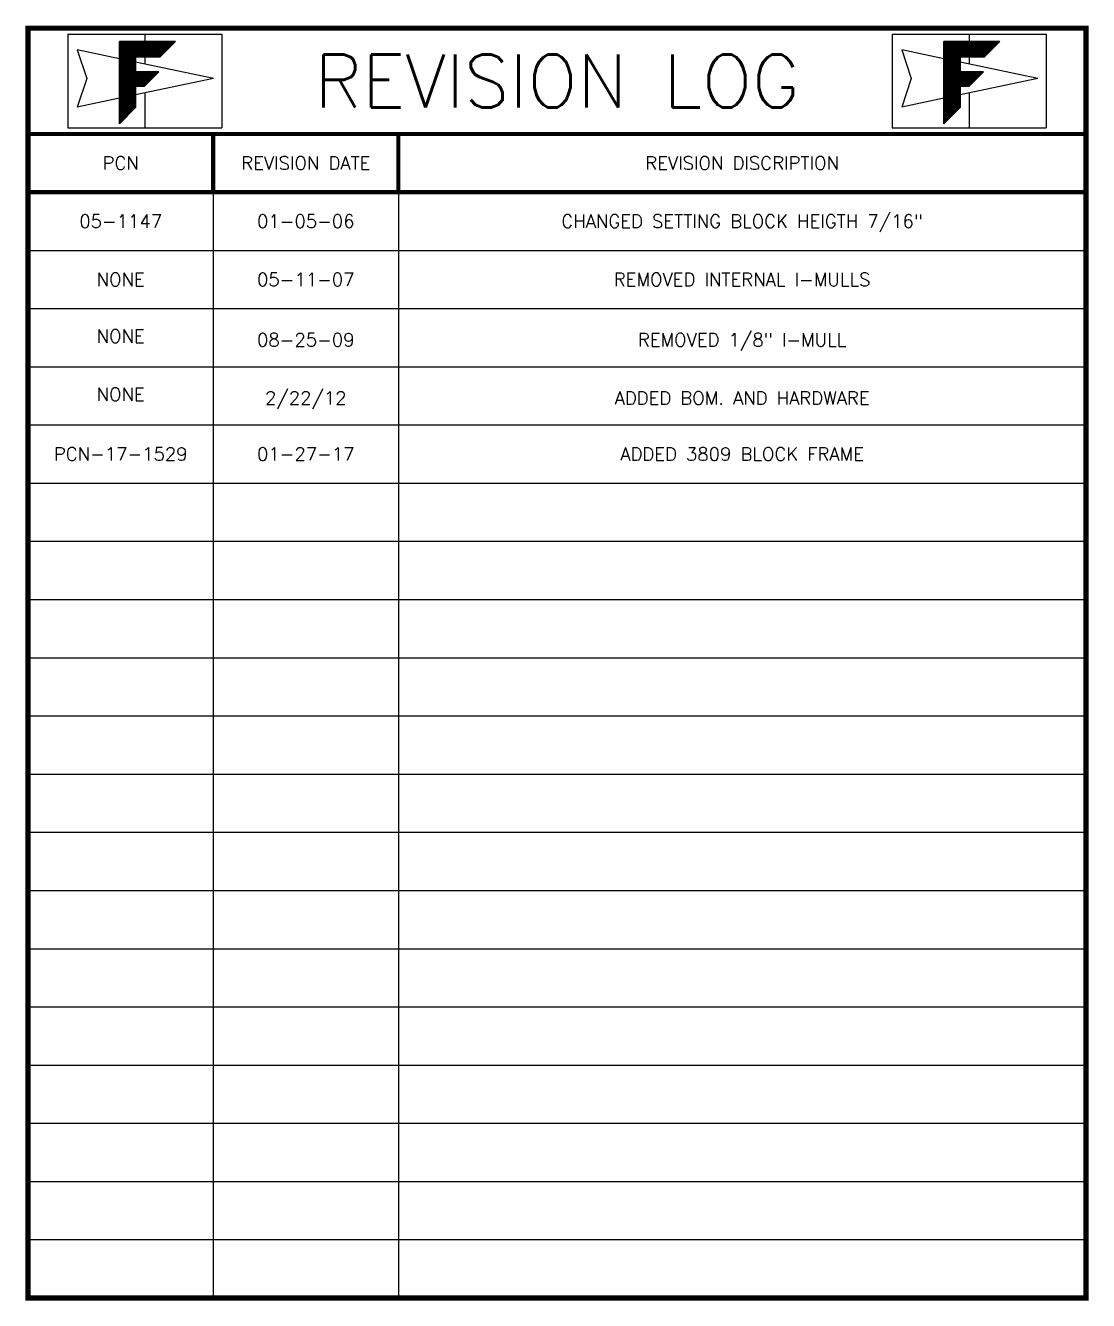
# Model space of a CAD drawing. Extents: x -75 to 127, y -92 to 53.
# Drawn here: x 19.19 to 39.29, y 1.44 to 25.54 of the extents above; entities that cross this region are included whole.
import ezdxf
from ezdxf.enums import TextEntityAlignment as Align

# ---------------------------------------------------------------- set-up
doc = ezdxf.new("R2010")
doc.units = 0
doc.header["$MEASUREMENT"] = 0
doc.layers.get('0').update_dxf_attribs({"linetype": 'CONTINUOUS'})
doc.layers.add('REVISION LOG', color=7, linetype='CONTINUOUS')
doc.styles.get("Standard").update_dxf_attribs({"font": 'simplex.shx'})

# ---------------------------------------------------------------- blocks, each defined once
blk = doc.blocks.new('*X28')
at = {"color": 0}
for p, q in [((7.2329, 10.2346), (7.4628, 10.4645)), ((7.2329, 10.2452), (7.4522, 10.4645)), ((7.2329, 10.2558), (7.4416, 10.4645)), ((7.2329, 10.2664), (7.431, 10.4645)), ((7.2329, 10.277), (7.4204, 10.4645)), ((7.2329, 10.2876), (7.4098, 10.4645)), ((7.2329, 10.2982), (7.3992, 10.4645)), ((7.2329, 10.3089), (7.3886, 10.4645)), ((7.2329, 10.3195), (7.378, 10.4645)), ((7.2329, 10.3301), (7.3674, 10.4645)), ((7.2329, 10.3407), (7.3568, 10.4645)), ((7.2329, 10.3513), (7.3462, 10.4645)), ((7.2329, 10.3619), (7.3356, 10.4645)), ((7.2329, 10.3725), (7.325, 10.4645)), ((7.2329, 10.3831), (7.3143, 10.4645)), ((7.2329, 10.3937), (7.3037, 10.4645)), ((7.2329, 10.4043), (7.2931, 10.4645)), ((7.2329, 10.4149), (7.2825, 10.4645)), ((7.2329, 10.4255), (7.2719, 10.4645)), ((7.2329, 10.4361), (7.2613, 10.4645)), ((7.2329, 10.4467), (7.2507, 10.4645)), ((7.2329, 10.4573), (7.2401, 10.4645)), ((7.3549, 10.3369), (7.2329, 10.4589)), ((7.3549, 10.3263), (7.2329, 10.4483)), ((7.3549, 10.3157), (7.2329, 10.4377)), ((7.3549, 10.3051), (7.2329, 10.4271)), ((7.3549, 10.2945), (7.2329, 10.4164)), ((7.3549, 10.3475), (7.2379, 10.4645)), ((7.3646, 10.3484), (7.2485, 10.4645)), ((7.3752, 10.3484), (7.2591, 10.4645)), ((7.3858, 10.3484), (7.2697, 10.4645)), ((7.3965, 10.3484), (7.2803, 10.4645)), ((7.4071, 10.3484), (7.2909, 10.4645)), ((7.4177, 10.3484), (7.3015, 10.4645)), ((7.4283, 10.3484), (7.3122, 10.4645)), ((7.4389, 10.3484), (7.3228, 10.4645)), ((7.4495, 10.3484), (7.3334, 10.4645)), ((7.4601, 10.3484), (7.344, 10.4645)), ((7.4707, 10.3484), (7.3546, 10.4645)), ((7.3573, 10.3484), (7.4734, 10.4645)), ((7.4813, 10.3484), (7.3652, 10.4645)), ((7.3679, 10.3484), (7.4841, 10.4645)), ((7.4919, 10.3484), (7.3758, 10.4645)), ((7.3785, 10.3484), (7.4947, 10.4645)), ((7.5025, 10.3484), (7.3864, 10.4645)), ((7.3892, 10.3484), (7.5053, 10.4645)), ((7.5131, 10.3484), (7.397, 10.4645)), ((7.3998, 10.3484), (7.5159, 10.4645)), ((7.5237, 10.3484), (7.4076, 10.4645)), ((7.4104, 10.3484), (7.5265, 10.4645)), ((7.5343, 10.3484), (7.4182, 10.4645)), ((7.421, 10.3484), (7.5371, 10.4645)), ((7.5422, 10.3511), (7.4288, 10.4645)), ((7.4316, 10.3484), (7.5477, 10.4645)), ((7.5476, 10.3564), (7.4394, 10.4645)), ((7.4422, 10.3484), (7.5583, 10.4645)), ((7.5529, 10.3617), (7.45, 10.4645)), ((7.4528, 10.3484), (7.5689, 10.4645)), ((7.5582, 10.367), (7.4606, 10.4645)), ((7.4634, 10.3484), (7.5795, 10.4645)), ((7.5635, 10.3723), (7.4713, 10.4645)), ((7.474, 10.3484), (7.5901, 10.4645)), ((7.5688, 10.3776), (7.4819, 10.4645)), ((7.4846, 10.3484), (7.6007, 10.4645)), ((7.5741, 10.3829), (7.4925, 10.4645)), ((7.4952, 10.3484), (7.6113, 10.4645)), ((7.5794, 10.3882), (7.5031, 10.4645)), ((7.5058, 10.3484), (7.6219, 10.4645)), ((7.5847, 10.3935), (7.5137, 10.4645)), ((7.5164, 10.3484), (7.6325, 10.4645)), ((7.59, 10.3988), (7.5243, 10.4645)), ((7.527, 10.3484), (7.6432, 10.4645)), ((7.5953, 10.4041), (7.5349, 10.4645)), ((7.5376, 10.3484), (7.6538, 10.4645)), ((7.6006, 10.4094), (7.5455, 10.4645)), ((7.6059, 10.4147), (7.5561, 10.4645)), ((7.6112, 10.42), (7.5667, 10.4645)), ((7.6165, 10.4253), (7.5773, 10.4645)), ((7.6218, 10.4306), (7.5879, 10.4645)), ((7.6271, 10.4359), (7.5985, 10.4645)), ((7.6324, 10.4412), (7.6091, 10.4645)), ((7.6377, 10.4465), (7.6197, 10.4645)), ((7.643, 10.4519), (7.6304, 10.4645)), ((7.6483, 10.4572), (7.641, 10.4645)), ((7.6536, 10.4625), (7.6516, 10.4645)), ((7.3549, 10.2839), (7.2329, 10.4058)), ((7.3549, 10.2733), (7.2329, 10.3952)), ((7.3549, 10.2627), (7.2329, 10.3846)), ((7.3549, 10.2521), (7.2329, 10.374)), ((7.3549, 10.2415), (7.2329, 10.3634)), ((7.4404, 10.1454), (7.2329, 10.3528)), ((7.2329, 10.224), (7.3549, 10.3459)), ((7.4351, 10.1401), (7.2329, 10.3422)), ((7.2329, 10.2134), (7.3549, 10.3353)), ((7.4298, 10.1348), (7.2329, 10.3316)), ((7.2329, 10.2028), (7.3549, 10.3247)), ((7.4245, 10.1295), (7.2329, 10.321)), ((7.2329, 10.1922), (7.3549, 10.3141)), ((7.4159, 10.1274), (7.2329, 10.3104)), ((7.2329, 10.1816), (7.3549, 10.3035)), ((7.4053, 10.1274), (7.2329, 10.2998)), ((7.2329, 10.171), (7.3549, 10.2929)), ((7.3947, 10.1274), (7.2329, 10.2892)), ((7.2329, 10.1604), (7.3549, 10.2823)), ((7.3841, 10.1274), (7.2329, 10.2786)), ((7.2329, 10.1498), (7.3549, 10.2717)), ((7.3735, 10.1274), (7.2329, 10.268)), ((7.2329, 10.1391), (7.3549, 10.2611)), ((7.3629, 10.1274), (7.2329, 10.2574)), ((7.2329, 10.1285), (7.3549, 10.2505)), ((7.3549, 10.1248), (7.2329, 10.2467)), ((7.2329, 10.1179), (7.3549, 10.2399)), ((7.3549, 10.1142), (7.2329, 10.2361)), ((7.2329, 10.0119), (7.4571, 10.236)), ((7.2329, 10.0225), (7.4465, 10.236)), ((7.2329, 10.0331), (7.4359, 10.236)), ((7.2329, 10.0437), (7.4253, 10.236)), ((7.2329, 10.0543), (7.4147, 10.236)), ((7.2329, 10.0649), (7.4041, 10.236)), ((7.2329, 10.0755), (7.3935, 10.236)), ((7.2329, 10.0861), (7.3828, 10.236)), ((7.2329, 10.0967), (7.3722, 10.236)), ((7.2329, 10.1073), (7.3616, 10.236)), ((7.3549, 10.1036), (7.2329, 10.2255)), ((7.3591, 10.1274), (7.4677, 10.236)), ((7.4457, 10.1507), (7.3603, 10.236)), ((7.3697, 10.1274), (7.4783, 10.236)), ((7.451, 10.156), (7.3709, 10.236)), ((7.3803, 10.1274), (7.4889, 10.236)), ((7.4563, 10.1613), (7.3815, 10.236)), ((7.3909, 10.1274), (7.4995, 10.236)), ((7.4616, 10.1666), (7.3921, 10.236)), ((7.4015, 10.1274), (7.5101, 10.236)), ((7.4669, 10.1719), (7.4028, 10.236)), ((7.4121, 10.1274), (7.5207, 10.236)), ((7.4722, 10.1772), (7.4134, 10.236)), ((7.4775, 10.1825), (7.424, 10.236)), ((7.4828, 10.1878), (7.4346, 10.236)), ((7.4881, 10.1931), (7.4452, 10.236)), ((7.4934, 10.1984), (7.4558, 10.236)), ((7.4987, 10.2037), (7.4664, 10.236)), ((7.504, 10.209), (7.477, 10.236)), ((7.5093, 10.2143), (7.4876, 10.236)), ((7.5146, 10.2196), (7.4982, 10.236)), ((7.5199, 10.2249), (7.5088, 10.236)), ((7.5252, 10.2302), (7.5194, 10.236)), ((7.5305, 10.2355), (7.53, 10.236)), ((7.3549, 10.093), (7.2329, 10.2149)), ((7.3549, 10.0824), (7.2329, 10.2043)), ((7.3549, 10.0718), (7.2329, 10.1937)), ((7.3549, 10.0612), (7.2329, 10.1831)), ((7.3549, 10.0506), (7.2329, 10.1725)), ((7.3549, 10.0399), (7.2329, 10.1619)), ((7.3549, 10.0293), (7.2329, 10.1513)), ((7.3549, 10.0187), (7.2329, 10.1407)), ((7.3549, 10.0081), (7.2329, 10.1301)), ((7.2329, 10.0013), (7.3549, 10.1232)), ((7.3549, 9.9975), (7.2329, 10.1195)), ((7.2329, 9.9907), (7.3549, 10.1126)), ((7.3549, 9.9869), (7.2329, 10.1089)), ((7.2329, 9.98), (7.3549, 10.102)), ((7.3549, 9.9763), (7.2329, 10.0983)), ((7.2329, 9.9694), (7.3549, 10.0914)), ((7.3549, 9.9657), (7.2329, 10.0876)), ((7.2329, 9.9588), (7.3549, 10.0808)), ((7.3501, 9.9599), (7.2329, 10.077)), ((7.2329, 9.9482), (7.3549, 10.0702)), ((7.3448, 9.9546), (7.2329, 10.0664)), ((7.2329, 9.9376), (7.3549, 10.0596)), ((7.3395, 9.9493), (7.2329, 10.0558)), ((7.2329, 9.927), (7.3549, 10.049)), ((7.3342, 9.944), (7.2329, 10.0452)), ((7.2329, 9.9164), (7.3549, 10.0383)), ((7.3289, 9.9387), (7.2329, 10.0346)), ((7.2329, 9.9058), (7.3549, 10.0277)), ((7.3236, 9.9334), (7.2329, 10.024)), ((7.2329, 9.8952), (7.3549, 10.0171)), ((7.3183, 9.9281), (7.2329, 10.0134)), ((7.2329, 9.8846), (7.3549, 10.0065)), ((7.313, 9.9228), (7.2329, 10.0028)), ((7.2329, 9.874), (7.3549, 9.9959)), ((7.3077, 9.9175), (7.2329, 9.9922)), ((7.2329, 9.8634), (7.3549, 9.9853)), ((7.3024, 9.9122), (7.2329, 9.9816)), ((7.2329, 9.8528), (7.3549, 9.9747)), ((7.2971, 9.9069), (7.2329, 9.971)), ((7.2918, 9.9015), (7.2329, 9.9604)), ((7.2865, 9.8962), (7.2329, 9.9498)), ((7.2811, 9.8909), (7.2329, 9.9392)), ((7.2758, 9.8856), (7.2329, 9.9285)), ((7.2705, 9.8803), (7.2329, 9.9179)), ((7.2652, 9.875), (7.2329, 9.9073)), ((7.2599, 9.8697), (7.2329, 9.8967)), ((7.2546, 9.8644), (7.2329, 9.8861)), ((7.2493, 9.8591), (7.2329, 9.8755)), ((7.244, 9.8538), (7.2329, 9.8649)), ((7.2387, 9.8485), (7.2329, 9.8543)), ((7.2334, 9.8432), (7.2329, 9.8437))]:
    blk.add_line(p, q, dxfattribs=at)

msp = doc.modelspace()

# ---------------------------------------------------------------- linework, layer by layer
at = {"layer": 'REVISION LOG', "color": 151}
for p, q in [((19.98636, 25.37528), (22.89749, 25.37528)), ((19.98636, 25.37528), (19.98636, 23.60483)), ((21.44193, 25.37528), (21.44193, 25.23681)), ((22.89749, 25.37528), (22.89749, 23.60483)), ((35.57523, 25.37528), (38.48636, 25.37528)), ((35.57523, 25.37528), (35.57523, 23.60483)), ((37.03079, 25.37528), (37.03079, 25.23681)), ((38.48636, 25.37528), (38.48636, 23.60483)), ((21.44193, 24.94652), (21.44193, 24.81268)), ((37.03079, 24.94652), (37.03079, 24.81268)), ((21.44193, 24.26725), (21.44193, 23.60483)), ((37.03079, 24.26725), (37.03079, 23.60483)), ((19.98636, 23.60483), (22.89749, 23.60483)), ((35.57523, 23.60483), (38.48636, 23.60483))]:
    msp.add_line(p, q, dxfattribs=at)
at = {"layer": 'REVISION LOG', "color": 1}
for p, q in [((20.96412, 24.91308), (20.16515, 25.08097)), ((20.16515, 25.08097), (20.34505, 24.54022)), ((36.55299, 24.91308), (35.75402, 25.08097)), ((35.75402, 25.08097), (35.93392, 24.54022)), ((22.73851, 24.54022), (21.26898, 24.84902)), ((38.32738, 24.54022), (36.85785, 24.84902)), ((20.34505, 24.54022), (20.16515, 23.99846)), ((22.73851, 24.54022), (21.26898, 24.23084)), ((35.93392, 24.54022), (35.75402, 23.99846)), ((38.32738, 24.54022), (36.85785, 24.23084)), ((20.96412, 24.16666), (20.16515, 23.99846)), ((36.55299, 24.16666), (35.75402, 23.99846))]:
    msp.add_line(p, q, dxfattribs=at)
at = {"layer": 'REVISION LOG'}
for p, q in [((26.23636, 23.49005), (26.23636, 1.49005)), ((22.73636, 22.39005), (22.73636, 1.49005)), ((19.23636, 21.29005), (39.23636, 21.29005)), ((19.23636, 20.19005), (39.23636, 20.19005)), ((19.23636, 19.09005), (39.23636, 19.09005)), ((19.23636, 17.99005), (39.23636, 17.99005)), ((19.23636, 16.89005), (39.23636, 16.89005)), ((19.23636, 15.79005), (39.23636, 15.79005)), ((19.23636, 14.69005), (39.23636, 14.69005)), ((19.23636, 13.59005), (39.23636, 13.59005)), ((19.23636, 12.49005), (39.23636, 12.49005)), ((19.23636, 11.39005), (39.23636, 11.39005)), ((19.23636, 10.29005), (39.23636, 10.29005)), ((19.23636, 9.19005), (39.23636, 9.19005)), ((19.23636, 8.09005), (39.23636, 8.09005)), ((19.23636, 6.99005), (39.23636, 6.99005)), ((19.23636, 5.89005), (39.23636, 5.89005)), ((19.23636, 4.79005), (39.23636, 4.79005)), ((19.23636, 3.69005), (39.23636, 3.69005)), ((19.23636, 2.59005), (39.23636, 2.59005))]:
    msp.add_line(p, q, dxfattribs=at)
at = {"layer": 'REVISION LOG', "const_width": 0.1}
msp.add_lwpolyline([(39.23636, 1.49005), (39.23636, 25.49005), (19.23636, 25.49005), (19.23636, 1.49005), (39.23636, 1.49005), (39.23636, 1.49005)], close=True, dxfattribs=at)
at = {"layer": 'REVISION LOG', "color": 151}
for points in [[(21.26898, 23.98722), (21.26898, 24.39404), (21.43777, 24.39404), (21.26898, 24.39404), (21.26898, 23.98722), (20.96412, 23.68236), (20.96412, 25.23681), (22.02096, 25.23681), (21.73067, 24.94652), (21.26898, 24.94652), (21.26898, 24.6656), (21.70933, 24.6656), (21.26898, 24.6656), (21.26898, 24.94652), (21.73067, 24.94652), (22.02096, 25.23681), (20.96412, 25.23681), (20.96412, 23.68236), (21.26898, 23.98722), (21.26898, 24.39404), (21.43777, 24.39404), (21.70933, 24.6656), (21.26898, 24.6656), (21.26898, 24.94652), (21.73067, 24.94652), (22.02096, 25.23681), (20.96412, 25.23681), (20.96412, 23.68236)], [(36.85785, 23.98722), (36.85785, 24.39404), (37.02664, 24.39404), (36.85785, 24.39404), (36.85785, 23.98722), (36.55299, 23.68236), (36.55299, 25.23681), (37.60983, 25.23681), (37.31954, 24.94652), (36.85785, 24.94652), (36.85785, 24.6656), (37.2982, 24.6656), (36.85785, 24.6656), (36.85785, 24.94652), (37.31954, 24.94652), (37.60983, 25.23681), (36.55299, 25.23681), (36.55299, 23.68236), (36.85785, 23.98722), (36.85785, 24.39404), (37.02664, 24.39404), (37.2982, 24.6656), (36.85785, 24.6656), (36.85785, 24.94652), (37.31954, 24.94652), (37.60983, 25.23681), (36.55299, 25.23681), (36.55299, 23.68236)]]:
    msp.add_lwpolyline(points, close=True, dxfattribs=at)
at = {"layer": 'REVISION LOG', "const_width": 0.08}
for points in [[(19.23636, 23.49005), (39.23636, 23.49005)], [(22.73636, 23.49005), (22.73636, 22.39005)], [(26.23636, 23.49005), (26.23636, 22.39005)], [(19.23636, 22.39005), (39.23636, 22.39005)]]:
    msp.add_lwpolyline(points, dxfattribs=at)

# ---------------------------------------------------------------- block references
at = {"layer": 'REVISION LOG', "color": 151, "xscale": 2.5, "yscale": 2.5, "zscale": 2.5}
for p in [(2.88178, -0.92446), (18.47065, -0.92446)]:
    msp.add_blockref('*X28', p, dxfattribs=at)

# ---------------------------------------------------------------- texts
at = {"layer": 'REVISION LOG'}
for s, height, p in [('REVISION LOG', 1, (29.23636, 24.49005)), ('PCN', 0.25, (20.98636, 22.94005)), ('REVISION DATE', 0.25, (24.48636, 22.94005)), ('REVISION DISCRIPTION', 0.25, (32.73636, 22.94005)), ('05-1147', 0.25, (20.98636, 21.84005)), ('01-05-06', 0.25, (24.48636, 21.84005)), ('CHANGED SETTING BLOCK HEIGTH 7/16"', 0.25, (32.73636, 21.84005)), ('NONE', 0.25, (20.98636, 20.74005)), ('05-11-07', 0.25, (24.48636, 20.74005)), ('REMOVED INTERNAL I-MULLS', 0.25, (32.73636, 20.74005)), ('NONE', 0.25, (20.98636, 19.66838)), ('REMOVED 1/8" I-MULL', 0.25, (32.73636, 19.59849)), ('08-25-09', 0.25, (24.48636, 19.59849)), ('NONE', 0.25, (20.98636, 18.56838)), ('2/22/12', 0.25, (24.48636, 18.49849)), ('ADDED BOM. AND HARDWARE', 0.25, (32.73636, 18.49849)), ('PCN-17-1529', 0.25, (20.98636, 17.44005)), ('01-27-17', 0.25, (24.48636, 17.44005)), ('ADDED 3809 BLOCK FRAME', 0.25, (32.73636, 17.44005))]:
    msp.add_text(s, height=height, dxfattribs=at).set_placement(p, align=Align.MIDDLE_CENTER)

doc.saveas('drawing.dxf')
